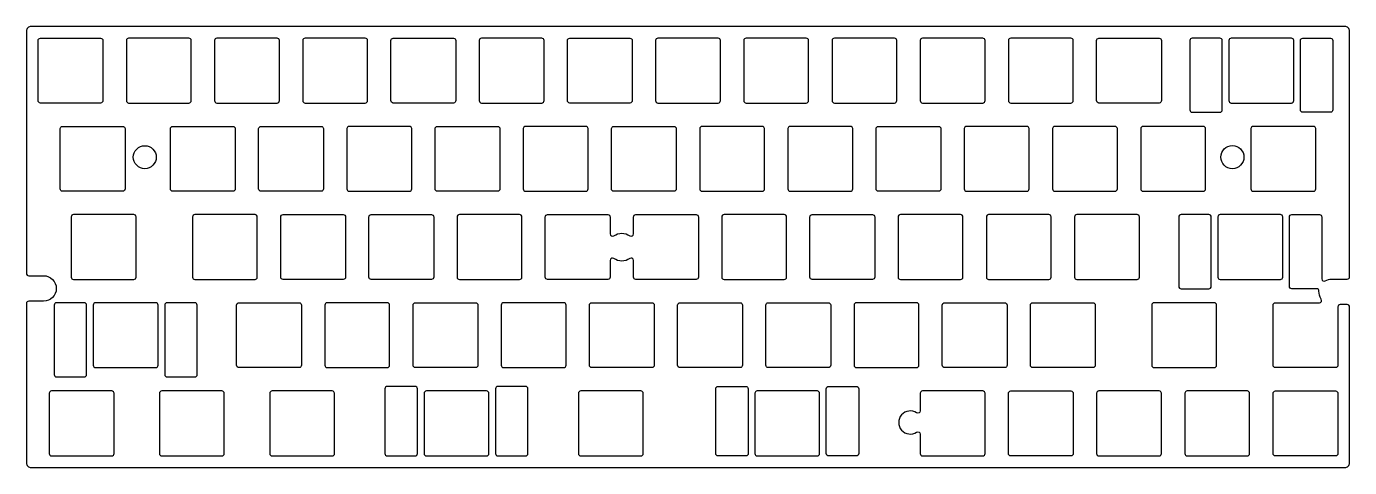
# Model space of a CAD drawing. Header units: millimetres. Extents: x 0 to 286, y -95 to 0.
import ezdxf

# ---------------------------------------------------------------- set-up
doc = ezdxf.new("R2010")
doc.units = ezdxf.units.MM
doc.layers.get('0').update_dxf_attribs({"linetype": 'CONTINUOUS'})

msp = doc.modelspace()

# ---------------------------------------------------------------- linework, layer by layer
for points in [[(1.02, -95.25), (284.73, -95.25, 0.414214), (285.75, -94.23), (285.75, -60.56, 0.414214), (285.25, -60.06), (283.73, -60.06, 0.414214), (283.23, -60.56), (283.23, -73.17, -0.414214), (282.73, -73.68), (269.73, -73.68, -0.414214), (269.23, -73.17), (269.23, -60.17, -0.414214), (269.73, -59.68), (279.23, -59.68, 0.606462), (279.64, -58.89, -0.168545), (279.15, -57.15, 0.431326), (278.65, -56.63), (273.26, -56.63, -0.414214), (272.76, -56.13), (272.76, -41.13, -0.414214), (273.26, -40.63), (279.26, -40.63, -0.414214), (279.76, -41.13), (279.76, -54.51, 0.578742), (280.51, -54.94, -0.132714), (281.89, -54.56), (285.25, -54.56, 0.414214), (285.75, -54.06), (285.75, -1.03, 0.414214), (284.73, 0), (1.02, 0, 0.414214), (0, -1.03), (0, -53.33, 0.414214), (0.5, -53.83), (3.69, -53.83, -1), (3.69, -59.33), (0.5, -59.33, 0.414214), (0, -59.83), (0, -94.23, 0.414214)], [(3.02, -2.53), (16.02, -2.53, -0.414214), (16.52, -3.03), (16.52, -16.02, -0.414214), (16.02, -16.53), (3.02, -16.53, -0.414214), (2.52, -16.02), (2.52, -3.03, -0.414214)], [(35.08, -16.53, 0.414214), (35.58, -16.02), (35.58, -3.03, 0.414214), (35.08, -2.53), (22.07, -2.53, 0.414214), (21.58, -3.03), (21.58, -16.02, 0.414214), (22.07, -16.53)], [(41.12, -16.53), (54.13, -16.53, 0.414214), (54.62, -16.02), (54.62, -3.03, 0.414214), (54.13, -2.53), (41.12, -2.53, 0.414214), (40.62, -3.03), (40.62, -16.02, 0.414214)], [(59.68, -3.03), (59.68, -16.02, 0.414214), (60.17, -16.53), (73.17, -16.53, 0.414214), (73.67, -16.02), (73.67, -3.03, 0.414214), (73.17, -2.53), (60.17, -2.53, 0.414214)], [(79.22, -2.53), (92.22, -2.53, -0.414214), (92.72, -3.03), (92.72, -16.02, -0.414214), (92.22, -16.53), (79.22, -16.53, -0.414214), (78.72, -16.02), (78.72, -3.03, -0.414214)], [(111.28, -16.53, 0.414214), (111.78, -16.02), (111.78, -3.03, 0.414214), (111.28, -2.53), (98.28, -2.53, 0.414214), (97.78, -3.03), (97.78, -16.02, 0.414214), (98.28, -16.53)], [(130.82, -3.03), (130.82, -16.02, -0.414214), (130.32, -16.53), (117.33, -16.53, -0.414214), (116.83, -16.02), (116.83, -3.03, -0.414214), (117.33, -2.53), (130.32, -2.53, -0.414214)], [(135.88, -16.02, 0.414214), (136.38, -16.53), (149.38, -16.53, 0.414214), (149.88, -16.02), (149.88, -3.03, 0.414214), (149.38, -2.53), (136.38, -2.53, 0.414214), (135.88, -3.03)], [(154.93, -3.03), (154.93, -16.02, 0.414214), (155.43, -16.53), (168.43, -16.53, 0.414214), (168.93, -16.02), (168.93, -3.03, 0.414214), (168.43, -2.53), (155.43, -2.53, 0.414214)], [(174.48, -16.53), (187.47, -16.53, 0.414214), (187.97, -16.02), (187.97, -3.03, 0.414214), (187.47, -2.53), (174.48, -2.53, 0.414214), (173.98, -3.03), (173.98, -16.02, 0.414214)], [(193.53, -16.53), (206.53, -16.53, 0.414214), (207.03, -16.02), (207.03, -3.03, 0.414214), (206.53, -2.53), (193.53, -2.53, 0.414214), (193.03, -3.03), (193.03, -16.02, 0.414214)], [(212.07, -3.03), (212.07, -16.02, 0.414214), (212.57, -16.53), (225.58, -16.53, 0.414214), (226.08, -16.02), (226.08, -3.03, 0.414214), (225.58, -2.53), (212.57, -2.53, 0.414214)], [(231.62, -2.53), (244.63, -2.53, -0.414214), (245.13, -3.03), (245.13, -16.02, -0.414214), (244.63, -16.53), (231.62, -16.53, -0.414214), (231.12, -16.02), (231.12, -3.03, -0.414214)], [(251.26, -18.02, 0.414214), (251.76, -18.53), (257.76, -18.53, 0.414214), (258.26, -18.02), (258.26, -3.03, 0.414214), (257.76, -2.53), (251.76, -2.53, 0.414214), (251.26, -3.03)], [(273.2, -16.53, 0.414214), (273.7, -16.02), (273.7, -3.03, 0.414214), (273.2, -2.53), (260.2, -2.53, 0.414214), (259.7, -3.03), (259.7, -16.02, 0.414214), (260.2, -16.53)], [(275.64, -2.53), (281.64, -2.53, -0.414214), (282.14, -3.03), (282.14, -18.02, -0.414214), (281.64, -18.53), (275.64, -18.53, -0.414214), (275.14, -18.02), (275.14, -3.03, -0.414214)], [(7.79, -21.58), (20.79, -21.58, -0.414214), (21.29, -22.07), (21.29, -35.08, -0.414214), (20.79, -35.58), (7.79, -35.58, -0.414214), (7.29, -35.08), (7.29, -22.07, -0.414214)], [(31.6, -21.58), (44.6, -21.58, -0.414214), (45.1, -22.07), (45.1, -35.08, -0.414214), (44.6, -35.58), (31.6, -35.58, -0.414214), (31.1, -35.08), (31.1, -22.07, -0.414214)], [(50.65, -21.58), (63.65, -21.58, -0.414214), (64.15, -22.07), (64.15, -35.08, -0.414214), (63.65, -35.58), (50.65, -35.58, -0.414214), (50.15, -35.08), (50.15, -22.07, -0.414214)], [(69.2, -22.07), (69.2, -35.08, 0.414214), (69.7, -35.58), (82.7, -35.58, 0.414214), (83.2, -35.08), (83.2, -22.07, 0.414214), (82.7, -21.58), (69.7, -21.58, 0.414214)], [(88.75, -21.58), (101.75, -21.58, -0.414214), (102.25, -22.07), (102.25, -35.08, -0.414214), (101.75, -35.58), (88.75, -35.58, -0.414214), (88.25, -35.08), (88.25, -22.07, -0.414214)], [(107.8, -35.58), (120.8, -35.58, 0.414214), (121.3, -35.08), (121.3, -22.07, 0.414214), (120.8, -21.58), (107.8, -21.58, 0.414214), (107.3, -22.07), (107.3, -35.08, 0.414214)], [(126.85, -21.58), (139.85, -21.58, -0.414214), (140.35, -22.07), (140.35, -35.08, -0.414214), (139.85, -35.58), (126.85, -35.58, -0.414214), (126.35, -35.08), (126.35, -22.07, -0.414214)], [(158.9, -35.58, 0.414214), (159.4, -35.08), (159.4, -22.07, 0.414214), (158.9, -21.58), (145.9, -21.58, 0.414214), (145.4, -22.07), (145.4, -35.08, 0.414214), (145.9, -35.58)], [(164.45, -22.07), (164.45, -35.08, 0.414214), (164.95, -35.58), (177.95, -35.58, 0.414214), (178.45, -35.08), (178.45, -22.07, 0.414214), (177.95, -21.58), (164.95, -21.58, 0.414214)], [(197.5, -22.07), (197.5, -35.08, -0.414214), (197, -35.58), (184, -35.58, -0.414214), (183.5, -35.08), (183.5, -22.07, -0.414214), (184, -21.58), (197, -21.58, -0.414214)], [(203.05, -35.58), (216.05, -35.58, 0.414214), (216.55, -35.08), (216.55, -22.07, 0.414214), (216.05, -21.58), (203.05, -21.58, 0.414214), (202.55, -22.07), (202.55, -35.08, 0.414214)], [(235.1, -35.58, 0.414214), (235.6, -35.08), (235.6, -22.07, 0.414214), (235.1, -21.58), (222.1, -21.58, 0.414214), (221.6, -22.07), (221.6, -35.08, 0.414214), (222.1, -35.58)], [(240.65, -22.07), (240.65, -35.08, 0.414214), (241.15, -35.58), (254.15, -35.58, 0.414214), (254.65, -35.08), (254.65, -22.07, 0.414214), (254.15, -21.58), (241.15, -21.58, 0.414214)], [(264.96, -35.58), (277.96, -35.58, 0.414214), (278.46, -35.08), (278.46, -22.07, 0.414214), (277.96, -21.58), (264.96, -21.58, 0.414214), (264.46, -22.07), (264.46, -35.08, 0.414214)], [(10.17, -54.63), (23.17, -54.63, 0.414214), (23.67, -54.13), (23.67, -41.13, 0.414214), (23.17, -40.63), (10.17, -40.63, 0.414214), (9.67, -41.13), (9.67, -54.13, 0.414214)], [(36.36, -54.63), (49.36, -54.63, 0.414214), (49.86, -54.13), (49.86, -41.13, 0.414214), (49.36, -40.63), (36.36, -40.63, 0.414214), (35.86, -41.13), (35.86, -54.13, 0.414214)], [(55.41, -40.63), (68.41, -40.63, -0.414214), (68.91, -41.13), (68.91, -54.13, -0.414214), (68.41, -54.63), (55.41, -54.63, -0.414214), (54.91, -54.13), (54.91, -41.13, -0.414214)], [(74.46, -40.63), (87.46, -40.63, -0.414214), (87.96, -41.13), (87.96, -54.13, -0.414214), (87.46, -54.63), (74.46, -54.63, -0.414214), (73.96, -54.13), (73.96, -41.13, -0.414214)], [(93.51, -54.63), (106.51, -54.63, 0.414214), (107.01, -54.13), (107.01, -41.13, 0.414214), (106.51, -40.63), (93.51, -40.63, 0.414214), (93.01, -41.13), (93.01, -54.13, 0.414214)], [(145.11, -41.13), (145.11, -54.13, -0.414214), (144.61, -54.63), (131.61, -54.63, -0.414214), (131.11, -54.13), (131.11, -50.51, 0.608907), (130.32, -50.1, -0.318661), (126.85, -50.1, 0.608907), (126.06, -50.51), (126.06, -54.13, -0.414214), (125.56, -54.63), (112.56, -54.63, -0.414214), (112.06, -54.13), (112.06, -41.13, -0.414214), (112.56, -40.63), (125.56, -40.63, -0.414214), (126.06, -41.13), (126.06, -44.8, 0.608907), (126.85, -45.21, -0.318661), (130.32, -45.21, 0.608907), (131.11, -44.8), (131.11, -41.13, -0.414214), (131.61, -40.63), (144.61, -40.63, -0.414214)], [(150.66, -54.63), (163.66, -54.63, 0.414214), (164.16, -54.13), (164.16, -41.13, 0.414214), (163.66, -40.63), (150.66, -40.63, 0.414214), (150.16, -41.13), (150.16, -54.13, 0.414214)], [(183.21, -41.13), (183.21, -54.13, -0.414214), (182.71, -54.63), (169.71, -54.63, -0.414214), (169.21, -54.13), (169.21, -41.13, -0.414214), (169.71, -40.63), (182.71, -40.63, -0.414214)], [(202.26, -41.13, 0.414214), (201.76, -40.63), (188.76, -40.63, 0.414214), (188.26, -41.13), (188.26, -54.13, 0.414214), (188.76, -54.63), (201.76, -54.63, 0.414214), (202.26, -54.13)], [(207.81, -54.63), (220.81, -54.63, 0.414214), (221.31, -54.13), (221.31, -41.13, 0.414214), (220.81, -40.63), (207.81, -40.63, 0.414214), (207.31, -41.13), (207.31, -54.13, 0.414214)], [(226.36, -54.13, 0.414214), (226.86, -54.63), (239.86, -54.63, 0.414214), (240.36, -54.13), (240.36, -41.13, 0.414214), (239.86, -40.63), (226.86, -40.63, 0.414214), (226.36, -41.13)], [(249.38, -40.63, 0.414214), (248.88, -41.13), (248.88, -56.13, 0.414214), (249.38, -56.63), (255.38, -56.63, 0.414214), (255.88, -56.13), (255.88, -41.13, 0.414214), (255.38, -40.63)], [(257.82, -54.63), (270.82, -54.63, 0.414214), (271.32, -54.13), (271.32, -41.13, 0.414214), (270.82, -40.63), (257.82, -40.63, 0.414214), (257.32, -41.13), (257.32, -54.13, 0.414214)], [(6.49, -75.67), (12.49, -75.67, 0.414214), (12.99, -75.17), (12.99, -60.17, 0.414214), (12.49, -59.68), (6.49, -59.68, 0.414214), (5.99, -60.17), (5.99, -75.17, 0.414214)], [(28.43, -60.17, 0.414214), (27.93, -59.68), (14.93, -59.68, 0.414214), (14.43, -60.17), (14.43, -73.17, 0.414214), (14.93, -73.68), (27.93, -73.68, 0.414214), (28.43, -73.17)], [(30.37, -75.67), (36.37, -75.67, 0.414214), (36.87, -75.17), (36.87, -60.17, 0.414214), (36.37, -59.68), (30.37, -59.68, 0.414214), (29.87, -60.17), (29.87, -75.17, 0.414214)], [(45.89, -59.68), (58.89, -59.68, -0.414214), (59.39, -60.17), (59.39, -73.17, -0.414214), (58.89, -73.68), (45.89, -73.68, -0.414214), (45.39, -73.17), (45.39, -60.17, -0.414214)], [(77.94, -73.68, 0.414214), (78.44, -73.17), (78.44, -60.17, 0.414214), (77.94, -59.68), (64.94, -59.68, 0.414214), (64.44, -60.17), (64.44, -73.17, 0.414214), (64.94, -73.68)], [(83.99, -59.68), (96.99, -59.68, -0.414214), (97.49, -60.17), (97.49, -73.17, -0.414214), (96.99, -73.68), (83.99, -73.68, -0.414214), (83.49, -73.17), (83.49, -60.17, -0.414214)], [(103.04, -59.68, 0.414214), (102.54, -60.17), (102.54, -73.17, 0.414214), (103.04, -73.68), (116.04, -73.68, 0.414214), (116.54, -73.17), (116.54, -60.17, 0.414214), (116.04, -59.68)], [(122.09, -59.68), (135.09, -59.68, -0.414214), (135.59, -60.17), (135.59, -73.17, -0.414214), (135.09, -73.68), (122.09, -73.68, -0.414214), (121.59, -73.17), (121.59, -60.17, -0.414214)], [(141.14, -59.68), (154.14, -59.68, -0.414214), (154.64, -60.17), (154.64, -73.17, -0.414214), (154.14, -73.68), (141.14, -73.68, -0.414214), (140.64, -73.17), (140.64, -60.17, -0.414214)], [(160.19, -59.68), (173.19, -59.68, -0.414214), (173.69, -60.17), (173.69, -73.17, -0.414214), (173.19, -73.68), (160.19, -73.68, -0.414214), (159.69, -73.17), (159.69, -60.17, -0.414214)], [(179.24, -73.68), (192.24, -73.68, 0.414214), (192.74, -73.17), (192.74, -60.17, 0.414214), (192.24, -59.68), (179.24, -59.68, 0.414214), (178.74, -60.17), (178.74, -73.17, 0.414214)], [(198.29, -59.68), (211.29, -59.68, -0.414214), (211.79, -60.17), (211.79, -73.17, -0.414214), (211.29, -73.68), (198.29, -73.68, -0.414214), (197.79, -73.17), (197.79, -60.17, -0.414214)], [(217.34, -59.68), (230.34, -59.68, -0.414214), (230.84, -60.17), (230.84, -73.17, -0.414214), (230.34, -73.68), (217.34, -73.68, -0.414214), (216.84, -73.17), (216.84, -60.17, -0.414214)], [(243.53, -73.68), (256.53, -73.68, 0.414214), (257.03, -73.17), (257.03, -60.17, 0.414214), (256.53, -59.68), (243.53, -59.68, 0.414214), (243.03, -60.17), (243.03, -73.17, 0.414214)], [(5.41, -78.72, 0.414214), (4.91, -79.22), (4.91, -92.22, 0.414214), (5.41, -92.73), (18.41, -92.73, 0.414214), (18.91, -92.22), (18.91, -79.22, 0.414214), (18.41, -78.72)], [(28.72, -92.22, 0.414214), (29.22, -92.73), (42.22, -92.73, 0.414214), (42.72, -92.22), (42.72, -79.22, 0.414214), (42.22, -78.72), (29.22, -78.72, 0.414214), (28.72, -79.22)], [(53.03, -78.72, 0.414214), (52.53, -79.22), (52.53, -92.22, 0.414214), (53.03, -92.73), (66.03, -92.73, 0.414214), (66.53, -92.22), (66.53, -79.22, 0.414214), (66.03, -78.72)], [(77.43, -92.22, 0.414214), (77.93, -92.73), (83.93, -92.73, 0.414214), (84.43, -92.22), (84.43, -78.22, 0.414214), (83.93, -77.73), (77.93, -77.73, 0.414214), (77.43, -78.22)], [(86.37, -92.73), (99.37, -92.73, 0.414214), (99.87, -92.22), (99.87, -79.22, 0.414214), (99.37, -78.72), (86.37, -78.72, 0.414214), (85.87, -79.22), (85.87, -92.22, 0.414214)], [(101.31, -78.22), (101.31, -92.22, 0.414214), (101.81, -92.73), (107.81, -92.73, 0.414214), (108.31, -92.22), (108.31, -78.22, 0.414214), (107.81, -77.73), (101.81, -77.73, 0.414214)], [(133.21, -79.22, 0.414214), (132.71, -78.72), (119.71, -78.72, 0.414214), (119.21, -79.22), (119.21, -92.22, 0.414214), (119.71, -92.73), (132.71, -92.73, 0.414214), (133.21, -92.22)], [(149.37, -77.73), (155.37, -77.73, -0.414214), (155.87, -78.22), (155.87, -92.22, -0.414214), (155.37, -92.73), (149.37, -92.73, -0.414214), (148.87, -92.22), (148.87, -78.22, -0.414214)], [(157.81, -92.73), (170.81, -92.73, 0.414214), (171.31, -92.22), (171.31, -79.22, 0.414214), (170.81, -78.72), (157.81, -78.72, 0.414214), (157.31, -79.22), (157.31, -92.22, 0.414214)], [(179.74, -78.22), (179.74, -92.22, -0.414214), (179.24, -92.73), (173.24, -92.73, -0.414214), (172.74, -92.22), (172.74, -78.22, -0.414214), (173.24, -77.73), (179.24, -77.73, -0.414214)], [(193.53, -92.73), (206.53, -92.73, 0.414214), (207.03, -92.22), (207.03, -79.22, 0.414214), (206.53, -78.72), (193.53, -78.72, 0.414214), (193.03, -79.22), (193.03, -83.02, -0.597206), (192.25, -83.44, 1.856565), (192.25, -87.61, -0.597206), (193.03, -88.03), (193.03, -92.22, 0.414214)], [(212.57, -78.72), (225.58, -78.72, -0.414214), (226.08, -79.22), (226.08, -92.22, -0.414214), (225.58, -92.73), (212.57, -92.73, -0.414214), (212.07, -92.22), (212.07, -79.22, -0.414214)], [(231.12, -79.22), (231.12, -92.22, 0.414214), (231.62, -92.73), (244.63, -92.73, 0.414214), (245.13, -92.22), (245.13, -79.22, 0.414214), (244.63, -78.72), (231.62, -78.72, 0.414214)], [(250.68, -92.73), (263.68, -92.73, 0.414214), (264.18, -92.22), (264.18, -79.22, 0.414214), (263.68, -78.72), (250.68, -78.72, 0.414214), (250.18, -79.22), (250.18, -92.22, 0.414214)], [(283.23, -79.22), (283.23, -92.22, -0.414214), (282.73, -92.73), (269.73, -92.73, -0.414214), (269.23, -92.22), (269.23, -79.22, -0.414214), (269.73, -78.72), (282.73, -78.72, -0.414214)]]:
    msp.add_lwpolyline(points, format="xyb", close=True)
for centre, radius in [((25.56, -28.23), 2.48), ((260.45, -28.22), 2.5)]:
    msp.add_circle(centre, radius)

doc.saveas('drawing.dxf')
